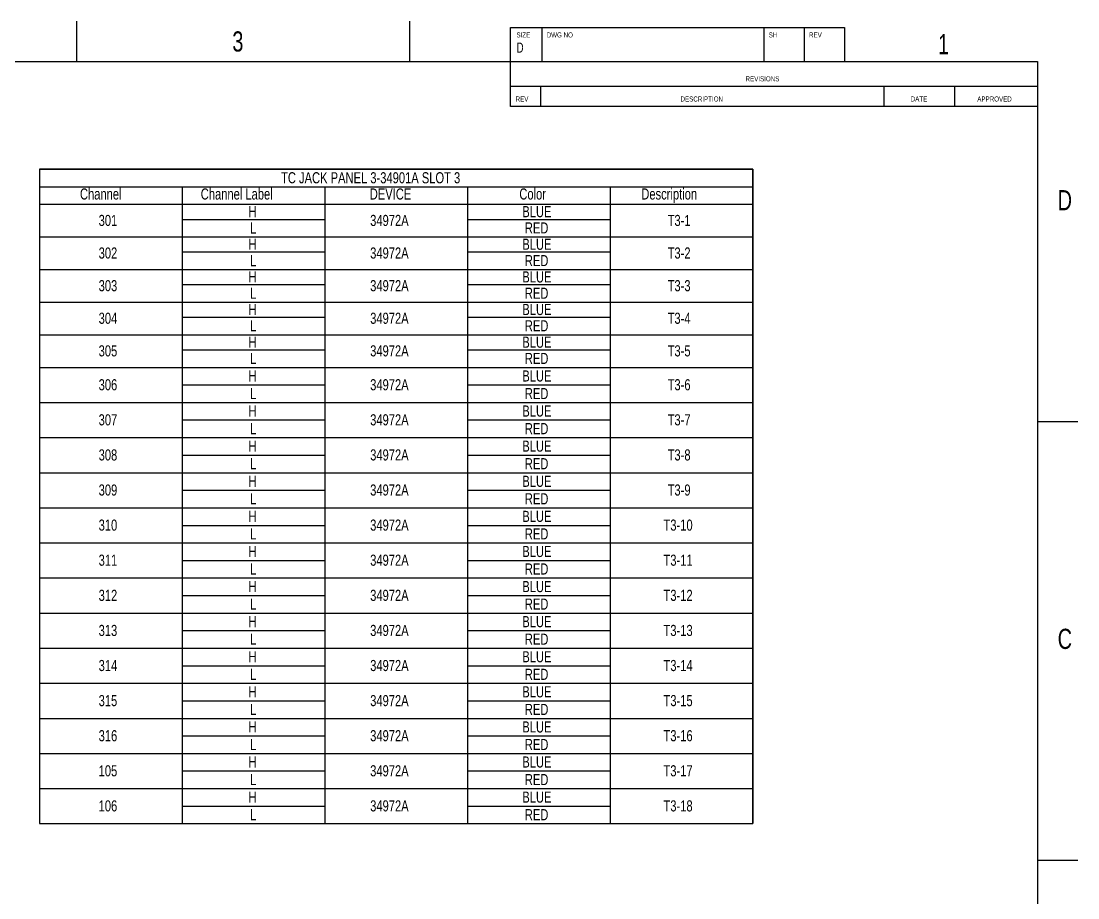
# Paper-space layout 'PATCH PANEL TC LAYOUT' of a CAD drawing. Header units: inches. Extents: x -41.6 to 33.7, y -15.9 to 81.4.
# Drawn here: x 20.63 to 33.72, y 10.94 to 21.81 of the extents above; entities that cross this region are included whole.
import ezdxf

# ---------------------------------------------------------------- set-up
doc = ezdxf.new("R2010")
doc.units = ezdxf.units.IN
doc.header["$MEASUREMENT"] = 0
for name, color, linetype in [('96', 250, 'Continuous'), ('SLD-0', 7, 'Continuous'), ('TEXT', 4, 'Continuous')]:
    doc.layers.add(name, color=color, linetype=linetype)
doc.styles.add('SLDTEXTSTYLE0', font='TXT', dxfattribs={"width": 0.736842})
doc.styles.add('SLDTEXTSTYLE2', font='TXT', dxfattribs={"width": 0.75})

# ---------------------------------------------------------------- blocks, each defined once
blk = doc.blocks.new('SW_NOTE_0_27')
at = {"layer": 'SLD-0', "color": 0, "insert": (0, 0.322), "char_height": 0.25, "attachment_point": 1, "style": 'SLDTEXTSTYLE0'}
blk.add_mtext('C', dxfattribs=at)
blk = doc.blocks.new('SW_NOTE_0_28')
at = {"layer": 'SLD-0', "color": 0, "insert": (0, 0.322), "char_height": 0.25, "attachment_point": 1, "style": 'SLDTEXTSTYLE0'}
blk.add_mtext('D', dxfattribs=at)
blk = doc.blocks.new('SW_NOTE_0_31')
at = {"layer": 'SLD-0', "color": 0, "insert": (0.099, 0.322), "char_height": 0.25, "attachment_point": 2, "style": 'SLDTEXTSTYLE0'}
blk.add_mtext('3', dxfattribs=at)
blk = doc.blocks.new('SW_NOTE_0_37')
at = {"layer": 'SLD-0', "color": 0, "insert": (0.242, 0.081), "char_height": 0.0625, "attachment_point": 2, "style": 'SLDTEXTSTYLE0'}
blk.add_mtext('REVISIONS', dxfattribs=at)
blk = doc.blocks.new('SW_NOTE_0_38')
at = {"layer": 'SLD-0', "color": 0, "insert": (0, 0.081), "char_height": 0.0625, "attachment_point": 1, "style": 'SLDTEXTSTYLE0'}
blk.add_mtext('REV', dxfattribs=at)
blk = doc.blocks.new('SW_NOTE_0_39')
at = {"layer": 'SLD-0', "color": 0, "insert": (0.247, 0.081), "char_height": 0.0625, "attachment_point": 2, "style": 'SLDTEXTSTYLE0'}
blk.add_mtext('APPROVED', dxfattribs=at)
blk = doc.blocks.new('SW_NOTE_0_40')
at = {"layer": 'SLD-0', "color": 0, "insert": (0.118, 0.081), "char_height": 0.0625, "attachment_point": 2, "style": 'SLDTEXTSTYLE0'}
blk.add_mtext('DATE', dxfattribs=at)
blk = doc.blocks.new('SW_NOTE_0_41')
at = {"layer": 'SLD-0', "color": 0, "insert": (0.302, 0.081), "char_height": 0.0625, "attachment_point": 2, "style": 'SLDTEXTSTYLE0'}
blk.add_mtext('DESCRIPTION', dxfattribs=at)
blk = doc.blocks.new('SW_NOTE_0_42')
at = {"layer": 'SLD-0', "color": 0, "insert": (0, 0.081), "char_height": 0.0625, "attachment_point": 1, "style": 'SLDTEXTSTYLE0'}
blk.add_mtext('SIZE', dxfattribs=at)
blk = doc.blocks.new('SW_NOTE_0_43')
at = {"layer": 'SLD-0', "color": 0, "insert": (0, 0.161), "char_height": 0.125, "attachment_point": 1, "style": 'SLDTEXTSTYLE0'}
blk.add_mtext('D', dxfattribs=at)
blk = doc.blocks.new('SW_NOTE_0_44')
at = {"layer": 'SLD-0', "color": 0, "insert": (0, 0.081), "char_height": 0.0625, "attachment_point": 1, "style": 'SLDTEXTSTYLE0'}
blk.add_mtext('SH', dxfattribs=at)
blk = doc.blocks.new('SW_NOTE_0_45')
at = {"layer": 'SLD-0', "color": 0, "insert": (0, 0.081), "char_height": 0.0625, "attachment_point": 1, "style": 'SLDTEXTSTYLE0'}
blk.add_mtext('REV', dxfattribs=at)
blk = doc.blocks.new('SW_NOTE_0_46')
at = {"layer": 'SLD-0', "color": 0, "insert": (0, 0.081), "char_height": 0.0625, "attachment_point": 1, "style": 'SLDTEXTSTYLE0'}
blk.add_mtext('DWG NO', dxfattribs=at)
blk = doc.blocks.new('SW_NOTE_0_47')
at = {"layer": 'SLD-0', "color": 0, "insert": (0.099, 0.322), "char_height": 0.25, "attachment_point": 2, "style": 'SLDTEXTSTYLE0'}
blk.add_mtext('1', dxfattribs=at)
blk = doc.blocks.new('Block15')
at = {"layer": 'SLD-0'}
for p, q in [((21.384, 21.907), (21.384, 21.407)), ((25.509, 21.907), (25.509, 21.407)), ((27.147, 21.83), (27.147, 21.407)), ((29.897, 21.83), (29.897, 21.407)), ((30.397, 21.83), (30.397, 21.407)), ((33.289, 21.098), (26.761, 21.098)), ((27.136, 20.848), (27.136, 21.098)), ((31.386, 21.098), (31.386, 20.848)), ((32.261, 21.098), (32.261, 20.848)), ((33.789, 16.939), (33.289, 16.939)), ((33.789, 11.501), (33.289, 11.501))]:
    blk.add_line(p, q, dxfattribs=at)
at = {"layer": 'TEXT', "color": 1, "lineweight": 25}
for p, q in [((26.761, 21.407), (26.761, 21.83)), ((26.761, 21.83), (30.897, 21.83)), ((30.897, 21.83), (30.897, 21.407)), ((33.289, 20.848), (26.761, 20.848))]:
    blk.add_line(p, q, dxfattribs=at)
at = {"layer": 'TEXT', "color": 1, "linetype": 'Continuous', "lineweight": 25}
for p, q in [((0.759, 21.407), (33.289, 21.407)), ((33.289, 21.407), (33.289, 0.669))]:
    blk.add_line(p, q, dxfattribs=at)
at = {"layer": 'TEXT'}
blk.add_line((26.761, 20.848), (26.761, 21.407), dxfattribs=at)
at = {"layer": 'SLD-0', "color": 1}
for name, p in [('SW_NOTE_0_31', (23.284, 21.459)), ('SW_NOTE_0_42', (26.834, 21.687)), ('SW_NOTE_0_46', (27.209, 21.687)), ('SW_NOTE_0_44', (29.959, 21.687)), ('SW_NOTE_0_45', (30.459, 21.687)), ('SW_NOTE_0_47', (32.027, 21.425)), ('SW_NOTE_0_43', (26.834, 21.481)), ('SW_NOTE_0_37', (29.64, 21.143)), ('SW_NOTE_0_38', (26.824, 20.893)), ('SW_NOTE_0_41', (28.828, 20.893)), ('SW_NOTE_0_40', (31.703, 20.893)), ('SW_NOTE_0_39', (32.51, 20.893)), ('SW_NOTE_0_28', (33.539, 19.491)), ('SW_NOTE_0_27', (33.539, 14.053))]:
    blk.add_blockref(name, p, dxfattribs=at)
blk = doc.blocks.new('D-Size Sheet')
at = {"color": 7, "linetype": 'Continuous'}
blk.add_blockref('Block15', (-0.259, -0.166), dxfattribs=at)
blk = doc.blocks.new('SW_TABLEANNOTATION_8')
at = {"layer": '96', "color": 0}
for p, q in [((0, 0), (0, -0.218)), ((0, 0), (1.767, 0)), ((0, 0), (0, -8.113)), ((8.835, 0), (0, 0)), ((1.767, 0), (3.534, 0)), ((3.534, 0), (5.301, 0)), ((5.301, 0), (7.068, 0)), ((7.068, 0), (8.835, 0)), ((8.835, 0), (8.835, -0.218)), ((8.835, -8.113), (8.835, 0)), ((0, -0.218), (0, -0.435)), ((0, -0.218), (1.767, -0.218)), ((1.767, -0.218), (1.767, -0.435)), ((1.767, -0.218), (3.534, -0.218)), ((3.534, -0.218), (3.534, -0.435)), ((3.534, -0.218), (5.301, -0.218)), ((5.301, -0.218), (5.301, -0.435)), ((5.301, -0.218), (7.068, -0.218)), ((7.068, -0.218), (7.068, -0.435)), ((7.068, -0.218), (8.835, -0.218)), ((8.835, -0.218), (8.835, -0.435)), ((0, -0.435), (0, -0.622)), ((0, -0.435), (1.767, -0.435)), ((0, -0.435), (1.767, -0.435)), ((1.767, -0.435), (1.767, -0.622)), ((1.767, -0.435), (3.534, -0.435)), ((3.534, -0.435), (3.534, -0.622)), ((3.534, -0.435), (5.301, -0.435)), ((3.534, -0.435), (5.301, -0.435)), ((5.301, -0.435), (5.301, -0.622)), ((5.301, -0.435), (7.068, -0.435)), ((7.068, -0.435), (7.068, -0.622)), ((7.068, -0.435), (8.835, -0.435)), ((7.068, -0.435), (8.835, -0.435)), ((8.835, -0.435), (8.835, -0.622)), ((0, -0.622), (0, -0.839)), ((1.767, -0.622), (1.767, -0.839)), ((1.767, -0.622), (3.534, -0.622)), ((3.534, -0.622), (3.534, -0.839)), ((5.301, -0.622), (5.301, -0.839)), ((5.301, -0.622), (7.068, -0.622)), ((7.068, -0.622), (7.068, -0.839)), ((8.835, -0.622), (8.835, -0.839)), ((0, -0.839), (0, -1.026)), ((0, -0.839), (1.767, -0.839)), ((0, -0.839), (1.767, -0.839)), ((1.767, -0.839), (1.767, -1.026)), ((1.767, -0.839), (3.534, -0.839)), ((3.534, -0.839), (3.534, -1.026)), ((3.534, -0.839), (5.301, -0.839)), ((3.534, -0.839), (5.301, -0.839)), ((5.301, -0.839), (5.301, -1.026)), ((5.301, -0.839), (7.068, -0.839)), ((7.068, -0.839), (7.068, -1.026)), ((7.068, -0.839), (8.835, -0.839)), ((7.068, -0.839), (8.835, -0.839)), ((8.835, -0.839), (8.835, -1.026)), ((0, -1.026), (0, -1.244)), ((1.767, -1.026), (1.767, -1.244)), ((1.767, -1.026), (3.534, -1.026)), ((3.534, -1.026), (3.534, -1.244)), ((5.301, -1.026), (5.301, -1.244)), ((5.301, -1.026), (7.068, -1.026)), ((7.068, -1.026), (7.068, -1.244)), ((8.835, -1.026), (8.835, -1.244)), ((0, -1.244), (0, -1.431)), ((0, -1.244), (1.767, -1.244)), ((0, -1.244), (1.767, -1.244)), ((1.767, -1.244), (1.767, -1.431)), ((1.767, -1.244), (3.534, -1.244)), ((3.534, -1.244), (3.534, -1.431)), ((3.534, -1.244), (5.301, -1.244)), ((3.534, -1.244), (5.301, -1.244)), ((5.301, -1.244), (5.301, -1.431)), ((5.301, -1.244), (7.068, -1.244)), ((7.068, -1.244), (7.068, -1.431)), ((7.068, -1.244), (8.835, -1.244)), ((7.068, -1.244), (8.835, -1.244)), ((8.835, -1.244), (8.835, -1.431)), ((0, -1.431), (0, -1.648)), ((1.767, -1.431), (1.767, -1.648)), ((1.767, -1.431), (3.534, -1.431)), ((3.534, -1.431), (3.534, -1.648)), ((5.301, -1.431), (5.301, -1.648)), ((5.301, -1.431), (7.068, -1.431)), ((7.068, -1.431), (7.068, -1.648)), ((8.835, -1.431), (8.835, -1.648)), ((0, -1.648), (0, -1.835)), ((0, -1.648), (1.767, -1.648)), ((0, -1.648), (1.767, -1.648)), ((1.767, -1.648), (1.767, -1.835)), ((1.767, -1.648), (3.534, -1.648)), ((3.534, -1.648), (3.534, -1.835)), ((3.534, -1.648), (5.301, -1.648)), ((3.534, -1.648), (5.301, -1.648)), ((5.301, -1.648), (5.301, -1.835)), ((5.301, -1.648), (7.068, -1.648)), ((7.068, -1.648), (7.068, -1.835)), ((7.068, -1.648), (8.835, -1.648)), ((7.068, -1.648), (8.835, -1.648)), ((8.835, -1.648), (8.835, -1.835)), ((0, -1.835), (0, -2.052)), ((1.767, -1.835), (1.767, -2.052)), ((1.767, -1.835), (3.534, -1.835)), ((3.534, -1.835), (3.534, -2.052)), ((5.301, -1.835), (5.301, -2.052)), ((5.301, -1.835), (7.068, -1.835)), ((7.068, -1.835), (7.068, -2.052)), ((8.835, -1.835), (8.835, -2.052)), ((0, -2.052), (0, -2.239)), ((0, -2.052), (1.767, -2.052)), ((0, -2.052), (1.767, -2.052)), ((1.767, -2.052), (1.767, -2.239)), ((1.767, -2.052), (3.534, -2.052)), ((3.534, -2.052), (3.534, -2.239)), ((3.534, -2.052), (5.301, -2.052)), ((3.534, -2.052), (5.301, -2.052)), ((5.301, -2.052), (5.301, -2.239)), ((5.301, -2.052), (7.068, -2.052)), ((7.068, -2.052), (7.068, -2.239)), ((7.068, -2.052), (8.835, -2.052)), ((7.068, -2.052), (8.835, -2.052)), ((8.835, -2.052), (8.835, -2.239)), ((0, -2.239), (0, -2.457)), ((1.767, -2.239), (1.767, -2.457)), ((1.767, -2.239), (3.534, -2.239)), ((3.534, -2.239), (3.534, -2.457)), ((5.301, -2.239), (5.301, -2.457)), ((5.301, -2.239), (7.068, -2.239)), ((7.068, -2.239), (7.068, -2.457)), ((8.835, -2.239), (8.835, -2.457)), ((0, -2.457), (0, -2.674)), ((0, -2.457), (1.767, -2.457)), ((0, -2.457), (1.767, -2.457)), ((1.767, -2.457), (1.767, -2.674)), ((1.767, -2.457), (3.534, -2.457)), ((3.534, -2.457), (3.534, -2.674)), ((3.534, -2.457), (5.301, -2.457)), ((3.534, -2.457), (5.301, -2.457)), ((5.301, -2.457), (5.301, -2.674)), ((5.301, -2.457), (7.068, -2.457)), ((7.068, -2.457), (7.068, -2.674)), ((7.068, -2.457), (8.835, -2.457)), ((7.068, -2.457), (8.835, -2.457)), ((8.835, -2.457), (8.835, -2.674)), ((0, -2.674), (0, -2.892)), ((1.767, -2.674), (1.767, -2.892)), ((1.767, -2.674), (3.534, -2.674)), ((3.534, -2.674), (3.534, -2.892)), ((5.301, -2.674), (5.301, -2.892)), ((5.301, -2.674), (7.068, -2.674)), ((7.068, -2.674), (7.068, -2.892)), ((8.835, -2.674), (8.835, -2.892)), ((0, -2.892), (0, -3.109)), ((0, -2.892), (1.767, -2.892)), ((0, -2.892), (1.767, -2.892)), ((1.767, -2.892), (1.767, -3.109)), ((1.767, -2.892), (3.534, -2.892)), ((3.534, -2.892), (3.534, -3.109)), ((3.534, -2.892), (5.301, -2.892)), ((3.534, -2.892), (5.301, -2.892)), ((5.301, -2.892), (5.301, -3.109)), ((5.301, -2.892), (7.068, -2.892)), ((7.068, -2.892), (7.068, -3.109)), ((7.068, -2.892), (8.835, -2.892)), ((7.068, -2.892), (8.835, -2.892)), ((8.835, -2.892), (8.835, -3.109)), ((0, -3.109), (0, -3.327)), ((1.767, -3.109), (1.767, -3.327)), ((1.767, -3.109), (3.534, -3.109)), ((3.534, -3.109), (3.534, -3.327)), ((5.301, -3.109), (5.301, -3.327)), ((5.301, -3.109), (7.068, -3.109)), ((7.068, -3.109), (7.068, -3.327)), ((8.835, -3.109), (8.835, -3.327)), ((0, -3.327), (0, -3.545)), ((0, -3.327), (1.767, -3.327)), ((0, -3.327), (1.767, -3.327)), ((1.767, -3.327), (1.767, -3.545)), ((1.767, -3.327), (3.534, -3.327)), ((3.534, -3.327), (3.534, -3.545)), ((3.534, -3.327), (5.301, -3.327)), ((3.534, -3.327), (5.301, -3.327)), ((5.301, -3.327), (5.301, -3.545)), ((5.301, -3.327), (7.068, -3.327)), ((7.068, -3.327), (7.068, -3.545)), ((7.068, -3.327), (8.835, -3.327)), ((7.068, -3.327), (8.835, -3.327)), ((8.835, -3.327), (8.835, -3.545)), ((0, -3.545), (0, -3.762)), ((1.767, -3.545), (1.767, -3.762)), ((1.767, -3.545), (3.534, -3.545)), ((3.534, -3.545), (3.534, -3.762)), ((5.301, -3.545), (5.301, -3.762)), ((5.301, -3.545), (7.068, -3.545)), ((7.068, -3.545), (7.068, -3.762)), ((8.835, -3.545), (8.835, -3.762)), ((0, -3.762), (0, -3.98)), ((0, -3.762), (1.767, -3.762)), ((0, -3.762), (1.767, -3.762)), ((1.767, -3.762), (1.767, -3.98)), ((1.767, -3.762), (3.534, -3.762)), ((3.534, -3.762), (3.534, -3.98)), ((3.534, -3.762), (5.301, -3.762)), ((3.534, -3.762), (5.301, -3.762)), ((5.301, -3.762), (5.301, -3.98)), ((5.301, -3.762), (7.068, -3.762)), ((7.068, -3.762), (7.068, -3.98)), ((7.068, -3.762), (8.835, -3.762)), ((7.068, -3.762), (8.835, -3.762)), ((8.835, -3.762), (8.835, -3.98)), ((0, -3.98), (0, -4.197)), ((1.767, -3.98), (1.767, -4.197)), ((1.767, -3.98), (3.534, -3.98)), ((3.534, -3.98), (3.534, -4.197)), ((5.301, -3.98), (5.301, -4.197)), ((5.301, -3.98), (7.068, -3.98)), ((7.068, -3.98), (7.068, -4.197)), ((8.835, -3.98), (8.835, -4.197)), ((0, -4.197), (0, -4.415)), ((0, -4.197), (1.767, -4.197)), ((0, -4.197), (1.767, -4.197)), ((1.767, -4.197), (1.767, -4.415)), ((1.767, -4.197), (3.534, -4.197)), ((3.534, -4.197), (3.534, -4.415)), ((3.534, -4.197), (5.301, -4.197)), ((3.534, -4.197), (5.301, -4.197)), ((5.301, -4.197), (5.301, -4.415)), ((5.301, -4.197), (7.068, -4.197)), ((7.068, -4.197), (7.068, -4.415)), ((7.068, -4.197), (8.835, -4.197)), ((7.068, -4.197), (8.835, -4.197)), ((8.835, -4.197), (8.835, -4.415)), ((0, -4.415), (0, -4.632)), ((1.767, -4.415), (1.767, -4.632)), ((1.767, -4.415), (3.534, -4.415)), ((3.534, -4.415), (3.534, -4.632)), ((5.301, -4.415), (5.301, -4.632)), ((5.301, -4.415), (7.068, -4.415)), ((7.068, -4.415), (7.068, -4.632)), ((8.835, -4.415), (8.835, -4.632)), ((0, -4.632), (0, -4.85)), ((0, -4.632), (1.767, -4.632)), ((0, -4.632), (1.767, -4.632)), ((1.767, -4.632), (1.767, -4.85)), ((1.767, -4.632), (3.534, -4.632)), ((3.534, -4.632), (3.534, -4.85)), ((3.534, -4.632), (5.301, -4.632)), ((3.534, -4.632), (5.301, -4.632)), ((5.301, -4.632), (5.301, -4.85)), ((5.301, -4.632), (7.068, -4.632)), ((7.068, -4.632), (7.068, -4.85)), ((7.068, -4.632), (8.835, -4.632)), ((7.068, -4.632), (8.835, -4.632)), ((8.835, -4.632), (8.835, -4.85)), ((0, -4.85), (0, -5.067)), ((1.767, -4.85), (1.767, -5.067)), ((1.767, -4.85), (3.534, -4.85)), ((3.534, -4.85), (3.534, -5.067)), ((5.301, -4.85), (5.301, -5.067)), ((5.301, -4.85), (7.068, -4.85)), ((7.068, -4.85), (7.068, -5.067)), ((8.835, -4.85), (8.835, -5.067)), ((0, -5.067), (0, -5.285)), ((0, -5.067), (1.767, -5.067)), ((0, -5.067), (1.767, -5.067)), ((1.767, -5.067), (1.767, -5.285)), ((1.767, -5.067), (3.534, -5.067)), ((3.534, -5.067), (3.534, -5.285)), ((3.534, -5.067), (5.301, -5.067)), ((3.534, -5.067), (5.301, -5.067)), ((5.301, -5.067), (5.301, -5.285)), ((5.301, -5.067), (7.068, -5.067)), ((7.068, -5.067), (7.068, -5.285)), ((7.068, -5.067), (8.835, -5.067)), ((7.068, -5.067), (8.835, -5.067)), ((8.835, -5.067), (8.835, -5.285)), ((0, -5.285), (0, -5.503)), ((1.767, -5.285), (1.767, -5.503)), ((1.767, -5.285), (3.534, -5.285)), ((3.534, -5.285), (3.534, -5.503)), ((5.301, -5.285), (5.301, -5.503)), ((5.301, -5.285), (7.068, -5.285)), ((7.068, -5.285), (7.068, -5.503)), ((8.835, -5.285), (8.835, -5.503)), ((0, -5.503), (0, -5.72)), ((0, -5.503), (1.767, -5.503)), ((0, -5.503), (1.767, -5.503)), ((1.767, -5.503), (1.767, -5.72)), ((1.767, -5.503), (3.534, -5.503)), ((3.534, -5.503), (3.534, -5.72)), ((3.534, -5.503), (5.301, -5.503)), ((3.534, -5.503), (5.301, -5.503)), ((5.301, -5.503), (5.301, -5.72)), ((5.301, -5.503), (7.068, -5.503)), ((7.068, -5.503), (7.068, -5.72)), ((7.068, -5.503), (8.835, -5.503)), ((7.068, -5.503), (8.835, -5.503)), ((8.835, -5.503), (8.835, -5.72)), ((0, -5.72), (0, -5.938)), ((1.767, -5.72), (1.767, -5.938)), ((1.767, -5.72), (3.534, -5.72)), ((3.534, -5.72), (3.534, -5.938)), ((5.301, -5.72), (5.301, -5.938)), ((5.301, -5.72), (7.068, -5.72)), ((7.068, -5.72), (7.068, -5.938)), ((8.835, -5.72), (8.835, -5.938)), ((0, -5.938), (0, -6.155)), ((0, -5.938), (1.767, -5.938)), ((0, -5.938), (1.767, -5.938)), ((1.767, -5.938), (1.767, -6.155)), ((1.767, -5.938), (3.534, -5.938)), ((3.534, -5.938), (3.534, -6.155)), ((3.534, -5.938), (5.301, -5.938)), ((3.534, -5.938), (5.301, -5.938)), ((5.301, -5.938), (5.301, -6.155)), ((5.301, -5.938), (7.068, -5.938)), ((7.068, -5.938), (7.068, -6.155)), ((7.068, -5.938), (8.835, -5.938)), ((7.068, -5.938), (8.835, -5.938)), ((8.835, -5.938), (8.835, -6.155)), ((0, -6.155), (0, -6.373)), ((1.767, -6.155), (1.767, -6.373)), ((1.767, -6.155), (3.534, -6.155)), ((3.534, -6.155), (3.534, -6.373)), ((5.301, -6.155), (5.301, -6.373)), ((5.301, -6.155), (7.068, -6.155)), ((7.068, -6.155), (7.068, -6.373)), ((8.835, -6.155), (8.835, -6.373)), ((0, -6.373), (0, -6.59)), ((0, -6.373), (1.767, -6.373)), ((0, -6.373), (1.767, -6.373)), ((1.767, -6.373), (1.767, -6.59)), ((1.767, -6.373), (3.534, -6.373)), ((3.534, -6.373), (3.534, -6.59)), ((3.534, -6.373), (5.301, -6.373)), ((3.534, -6.373), (5.301, -6.373)), ((5.301, -6.373), (5.301, -6.59)), ((5.301, -6.373), (7.068, -6.373)), ((7.068, -6.373), (7.068, -6.59)), ((7.068, -6.373), (8.835, -6.373)), ((7.068, -6.373), (8.835, -6.373)), ((8.835, -6.373), (8.835, -6.59)), ((0, -6.59), (0, -6.808)), ((1.767, -6.59), (1.767, -6.808)), ((1.767, -6.59), (3.534, -6.59)), ((3.534, -6.59), (3.534, -6.808)), ((5.301, -6.59), (5.301, -6.808)), ((5.301, -6.59), (7.068, -6.59)), ((7.068, -6.59), (7.068, -6.808)), ((8.835, -6.59), (8.835, -6.808)), ((0, -6.808), (0, -7.025)), ((0, -6.808), (1.767, -6.808)), ((0, -6.808), (1.767, -6.808)), ((1.767, -6.808), (1.767, -7.025)), ((1.767, -6.808), (3.534, -6.808)), ((3.534, -6.808), (3.534, -7.025)), ((3.534, -6.808), (5.301, -6.808)), ((3.534, -6.808), (5.301, -6.808)), ((5.301, -6.808), (5.301, -7.025)), ((5.301, -6.808), (7.068, -6.808)), ((7.068, -6.808), (7.068, -7.025)), ((7.068, -6.808), (8.835, -6.808)), ((7.068, -6.808), (8.835, -6.808)), ((8.835, -6.808), (8.835, -7.025)), ((0, -7.025), (0, -7.243)), ((1.767, -7.025), (1.767, -7.243)), ((1.767, -7.025), (3.534, -7.025)), ((3.534, -7.025), (3.534, -7.243)), ((5.301, -7.025), (5.301, -7.243)), ((5.301, -7.025), (7.068, -7.025)), ((7.068, -7.025), (7.068, -7.243)), ((8.835, -7.025), (8.835, -7.243)), ((0, -7.243), (0, -7.46)), ((0, -7.243), (1.767, -7.243)), ((0, -7.243), (1.767, -7.243)), ((1.767, -7.243), (1.767, -7.46)), ((1.767, -7.243), (3.534, -7.243)), ((3.534, -7.243), (3.534, -7.46)), ((3.534, -7.243), (5.301, -7.243)), ((3.534, -7.243), (5.301, -7.243)), ((5.301, -7.243), (5.301, -7.46)), ((5.301, -7.243), (7.068, -7.243)), ((7.068, -7.243), (7.068, -7.46)), ((7.068, -7.243), (8.835, -7.243)), ((7.068, -7.243), (8.835, -7.243)), ((8.835, -7.243), (8.835, -7.46)), ((0, -7.46), (0, -7.678)), ((1.767, -7.46), (1.767, -7.678)), ((1.767, -7.46), (3.534, -7.46)), ((3.534, -7.46), (3.534, -7.678)), ((5.301, -7.46), (5.301, -7.678)), ((5.301, -7.46), (7.068, -7.46)), ((7.068, -7.46), (7.068, -7.678)), ((8.835, -7.46), (8.835, -7.678)), ((0, -7.678), (0, -7.896)), ((0, -7.678), (1.767, -7.678)), ((0, -7.678), (1.767, -7.678)), ((1.767, -7.678), (1.767, -7.896)), ((1.767, -7.678), (3.534, -7.678)), ((3.534, -7.678), (3.534, -7.896)), ((3.534, -7.678), (5.301, -7.678)), ((3.534, -7.678), (5.301, -7.678)), ((5.301, -7.678), (5.301, -7.896)), ((5.301, -7.678), (7.068, -7.678)), ((7.068, -7.678), (7.068, -7.896)), ((7.068, -7.678), (8.835, -7.678)), ((7.068, -7.678), (8.835, -7.678)), ((8.835, -7.678), (8.835, -7.896)), ((0, -7.896), (0, -8.113)), ((1.767, -7.896), (1.767, -8.113)), ((1.767, -7.896), (3.534, -7.896)), ((3.534, -7.896), (3.534, -8.113)), ((5.301, -7.896), (5.301, -8.113)), ((5.301, -7.896), (7.068, -7.896)), ((7.068, -7.896), (7.068, -8.113)), ((8.835, -7.896), (8.835, -8.113)), ((0, -8.113), (1.767, -8.113)), ((0, -8.113), (8.835, -8.113)), ((1.767, -8.113), (3.534, -8.113)), ((3.534, -8.113), (5.301, -8.113)), ((5.301, -8.113), (7.068, -8.113)), ((7.068, -8.113), (8.835, -8.113))]:
    blk.add_line(p, q, dxfattribs=at)
at = {"layer": '96', "color": 0, "attachment_point": 1, "style": 'SLDTEXTSTYLE2'}
for s, insert, char_height in [('TC JACK PANEL 3-34901A SLOT 3', (2.991, -0.037), 0.1378), ('Channel', (0.5, -0.238), 0.1378), ('Channel Label', (1.996, -0.238), 0.1378), ('DEVICE', (4.09, -0.238), 0.1378), ('Color', (5.943, -0.238), 0.1378), ('Description', (7.454, -0.238), 0.1378), ('H', (2.588, -0.457), 0.138), ('BLUE', (5.98, -0.457), 0.1378), ('301', (0.731, -0.566), 0.1378), ('34972A', (4.095, -0.566), 0.1378), ('T3-1', (7.78, -0.566), 0.1378), ('L', (2.608, -0.659), 0.138), ('RED', (6.011, -0.659), 0.1378), ('H', (2.588, -0.861), 0.138), ('BLUE', (5.98, -0.861), 0.1378), ('302', (0.731, -0.97), 0.1378), ('34972A', (4.095, -0.97), 0.1378), ('T3-2', (7.78, -0.97), 0.1378), ('L', (2.608, -1.064), 0.138), ('RED', (6.011, -1.064), 0.1378), ('H', (2.588, -1.266), 0.138), ('BLUE', (5.98, -1.266), 0.1378), ('303', (0.731, -1.375), 0.1378), ('34972A', (4.095, -1.375), 0.1378), ('T3-3', (7.78, -1.375), 0.1378), ('L', (2.608, -1.468), 0.138), ('RED', (6.011, -1.468), 0.1378), ('H', (2.588, -1.67), 0.138), ('BLUE', (5.98, -1.67), 0.1378), ('304', (0.731, -1.779), 0.1378), ('34972A', (4.095, -1.779), 0.1378), ('T3-4', (7.78, -1.779), 0.1378), ('L', (2.608, -1.872), 0.138), ('RED', (6.011, -1.872), 0.1378), ('H', (2.588, -2.075), 0.138), ('BLUE', (5.98, -2.075), 0.1378), ('305', (0.731, -2.183), 0.1378), ('34972A', (4.095, -2.183), 0.1378), ('T3-5', (7.78, -2.183), 0.1378), ('L', (2.608, -2.277), 0.138), ('RED', (6.011, -2.277), 0.1378), ('306', (0.731, -2.603), 0.1378), ('H', (2.588, -2.494), 0.138), ('34972A', (4.095, -2.603), 0.1378), ('BLUE', (5.98, -2.494), 0.1378), ('T3-6', (7.78, -2.603), 0.1378), ('L', (2.608, -2.712), 0.138), ('RED', (6.011, -2.712), 0.1378), ('H', (2.588, -2.929), 0.138), ('BLUE', (5.98, -2.929), 0.1378), ('307', (0.731, -3.038), 0.1378), ('34972A', (4.095, -3.038), 0.1378), ('T3-7', (7.78, -3.038), 0.1378), ('L', (2.608, -3.147), 0.138), ('RED', (6.011, -3.147), 0.1378), ('H', (2.588, -3.364), 0.138), ('BLUE', (5.98, -3.364), 0.1378), ('308', (0.731, -3.473), 0.1378), ('34972A', (4.095, -3.473), 0.1378), ('T3-8', (7.78, -3.473), 0.1378), ('L', (2.608, -3.582), 0.138), ('RED', (6.011, -3.582), 0.1378), ('309', (0.731, -3.908), 0.1378), ('H', (2.588, -3.8), 0.138), ('34972A', (4.095, -3.908), 0.1378), ('BLUE', (5.98, -3.8), 0.1378), ('T3-9', (7.78, -3.908), 0.1378), ('L', (2.608, -4.017), 0.138), ('RED', (6.011, -4.017), 0.1378), ('H', (2.588, -4.235), 0.138), ('BLUE', (5.98, -4.235), 0.1378), ('310', (0.731, -4.343), 0.1378), ('34972A', (4.095, -4.343), 0.1378), ('T3-10', (7.729, -4.343), 0.1378), ('L', (2.608, -4.452), 0.138), ('RED', (6.011, -4.452), 0.1378), ('H', (2.588, -4.67), 0.138), ('BLUE', (5.98, -4.67), 0.1378), ('311', (0.731, -4.778), 0.1378), ('34972A', (4.095, -4.778), 0.1378), ('T3-11', (7.729, -4.778), 0.1378), ('L', (2.608, -4.887), 0.138), ('RED', (6.011, -4.887), 0.1378), ('H', (2.588, -5.105), 0.138), ('BLUE', (5.98, -5.105), 0.1378), ('312', (0.731, -5.214), 0.1378), ('34972A', (4.095, -5.214), 0.1378), ('T3-12', (7.729, -5.214), 0.1378), ('L', (2.608, -5.322), 0.138), ('RED', (6.011, -5.322), 0.1378), ('H', (2.588, -5.54), 0.138), ('BLUE', (5.98, -5.54), 0.1378), ('313', (0.731, -5.649), 0.1378), ('L', (2.608, -5.757), 0.138), ('34972A', (4.095, -5.649), 0.1378), ('RED', (6.011, -5.757), 0.1378), ('T3-13', (7.729, -5.649), 0.1378), ('H', (2.588, -5.975), 0.138), ('BLUE', (5.98, -5.975), 0.1378), ('314', (0.731, -6.084), 0.1378), ('34972A', (4.095, -6.084), 0.1378), ('T3-14', (7.729, -6.084), 0.1378), ('L', (2.608, -6.193), 0.138), ('RED', (6.011, -6.193), 0.1378), ('H', (2.588, -6.41), 0.138), ('BLUE', (5.98, -6.41), 0.1378), ('315', (0.731, -6.519), 0.1378), ('34972A', (4.095, -6.519), 0.1378), ('T3-15', (7.729, -6.519), 0.1378), ('L', (2.608, -6.628), 0.138), ('RED', (6.011, -6.628), 0.1378), ('H', (2.588, -6.845), 0.138), ('BLUE', (5.98, -6.845), 0.1378), ('316', (0.731, -6.954), 0.1378), ('L', (2.608, -7.063), 0.138), ('34972A', (4.095, -6.954), 0.1378), ('RED', (6.011, -7.063), 0.1378), ('T3-16', (7.729, -6.954), 0.1378), ('H', (2.588, -7.28), 0.138), ('BLUE', (5.98, -7.28), 0.1378), ('105', (0.731, -7.389), 0.1378), ('34972A', (4.095, -7.389), 0.1378), ('T3-17', (7.729, -7.389), 0.1378), ('L', (2.608, -7.498), 0.138), ('RED', (6.011, -7.498), 0.1378), ('H', (2.588, -7.715), 0.138), ('BLUE', (5.98, -7.715), 0.1378), ('106', (0.731, -7.824), 0.1378), ('34972A', (4.095, -7.824), 0.1378), ('T3-18', (7.729, -7.824), 0.1378), ('L', (2.608, -7.933), 0.138), ('RED', (6.011, -7.933), 0.1378)]:
    blk.add_mtext(s, dxfattribs=dict(at, insert=insert, char_height=char_height))

psp = doc.layouts.new('PATCH PANEL TC LAYOUT')

# ---------------------------------------------------------------- block references
at = {"color": 7, "linetype": 'Continuous'}
psp.add_blockref('D-Size Sheet', (0.194, 0.071), dxfattribs=at)
at = {"layer": '96'}
psp.add_blockref('SW_TABLEANNOTATION_8', (20.862, 19.977), dxfattribs=at)

doc.saveas('drawing.dxf')
